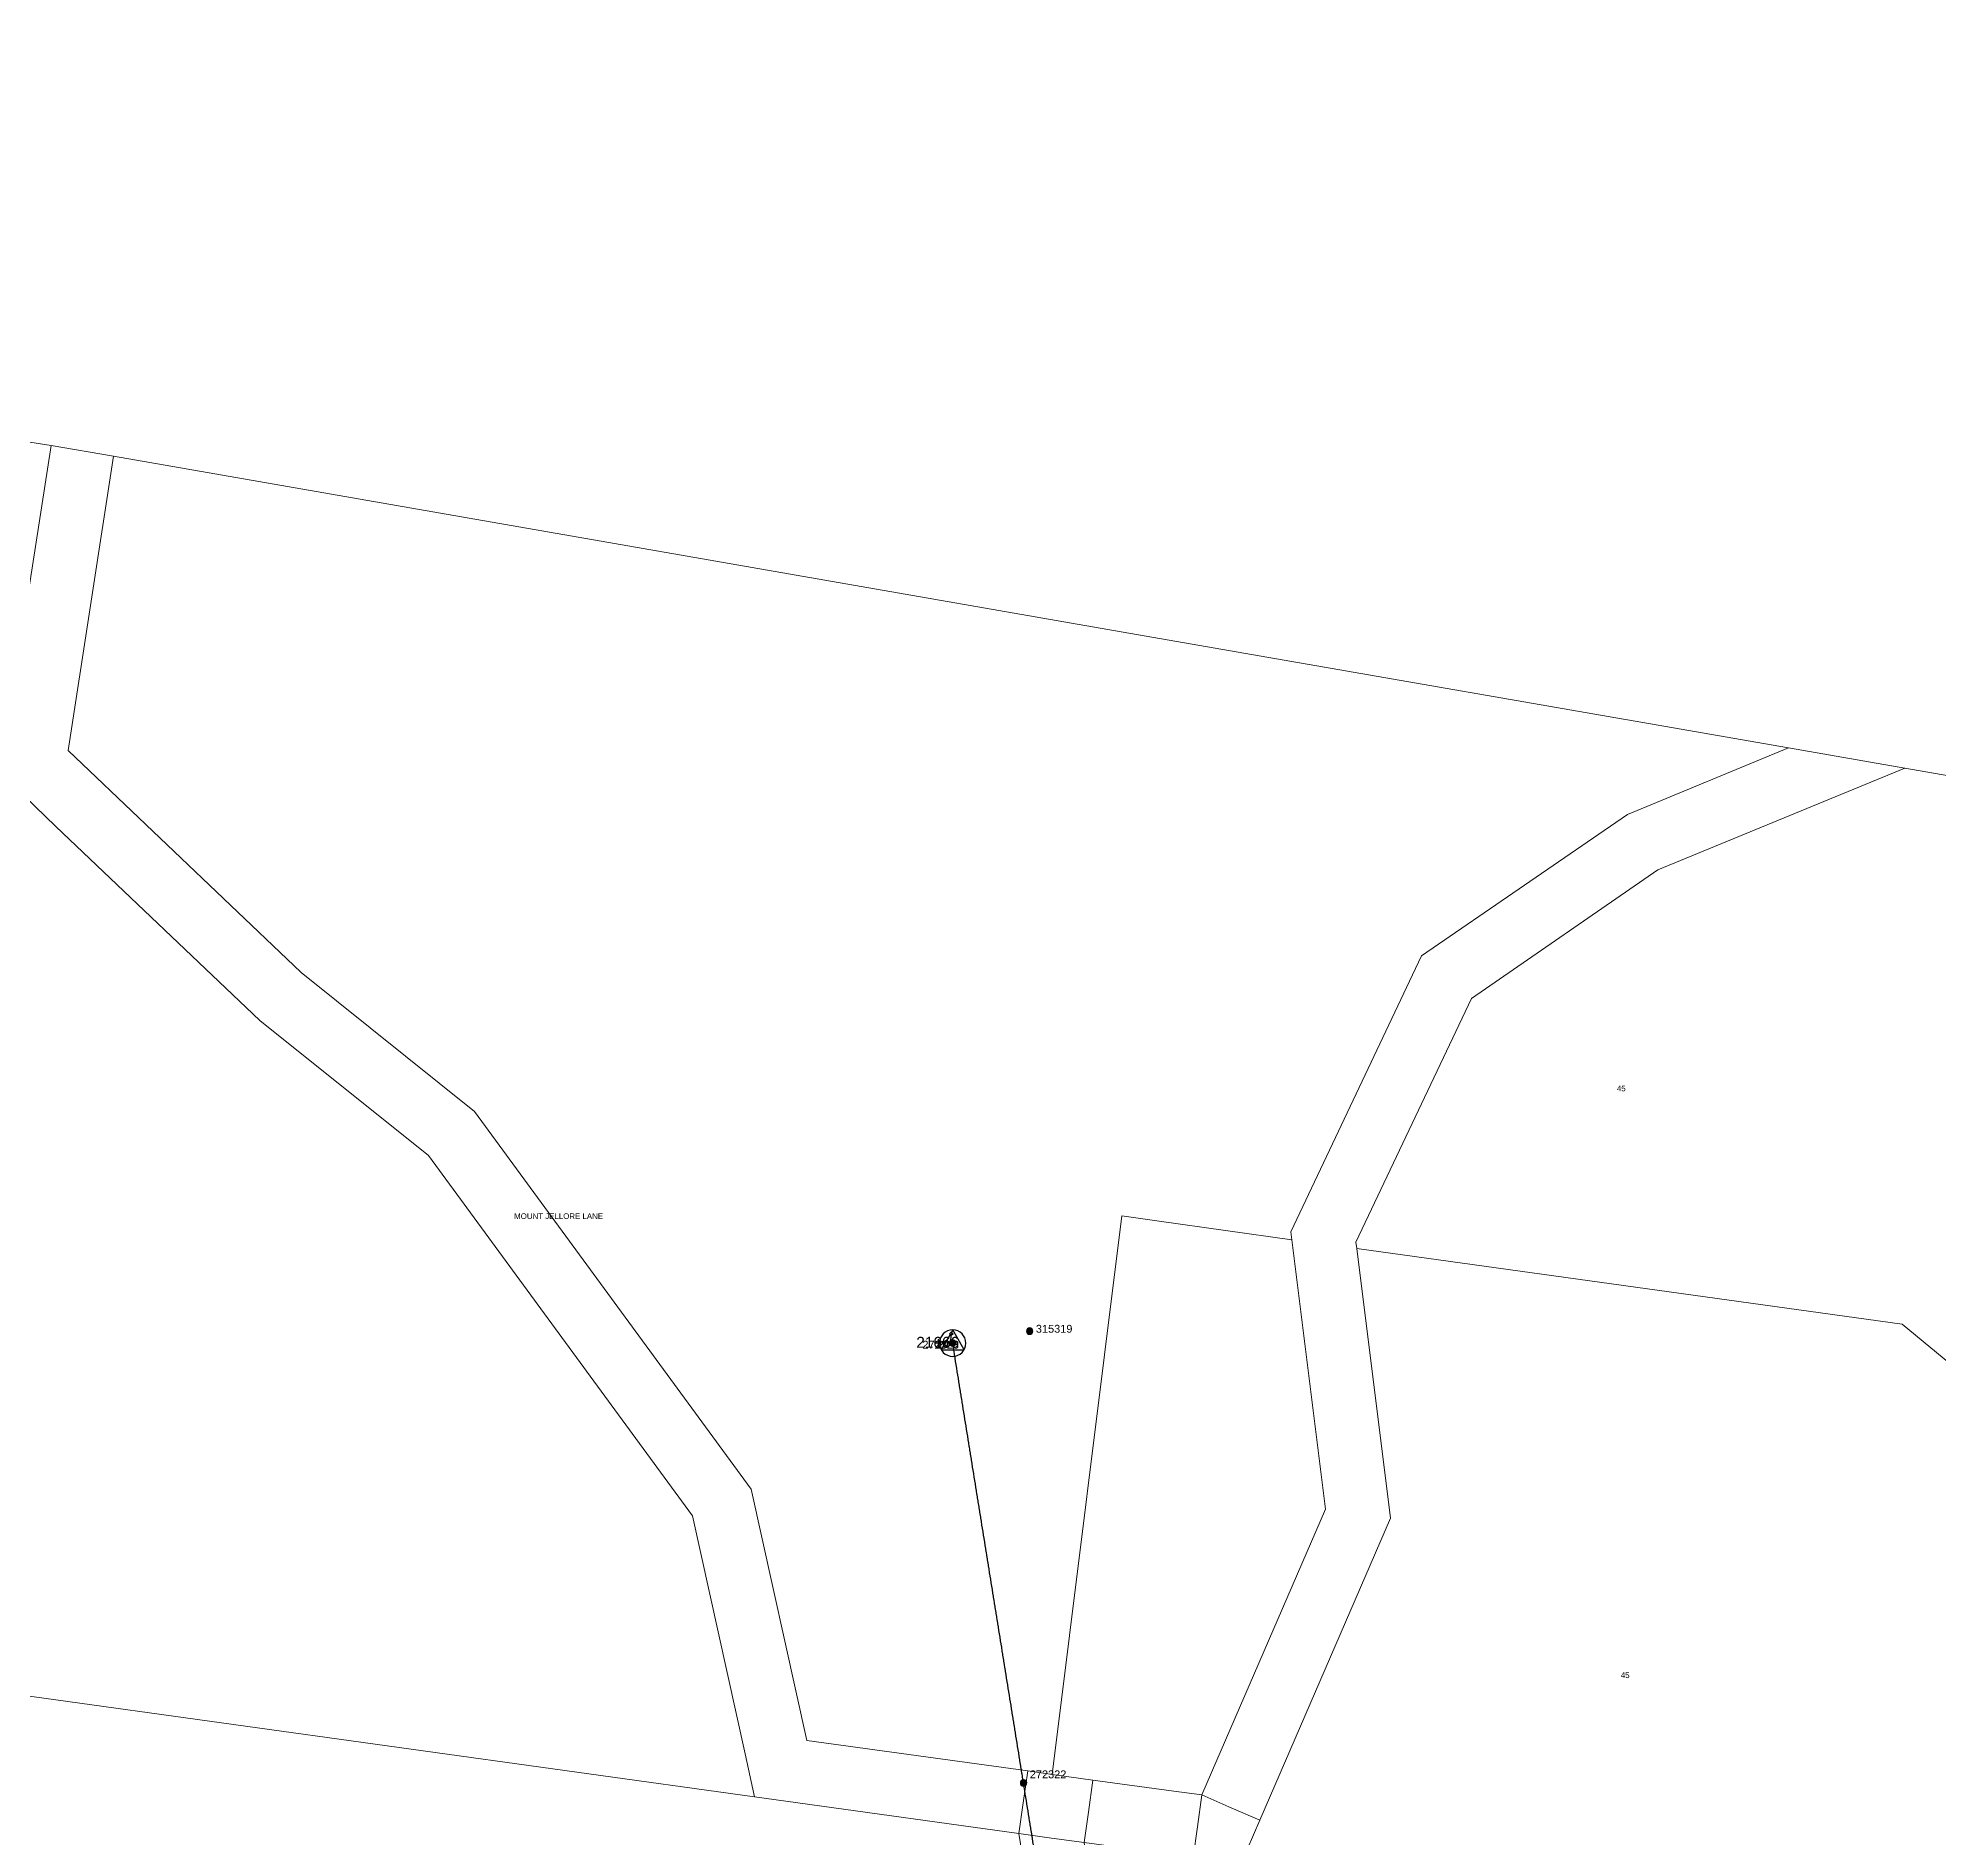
# Model space of a CAD drawing. Header units: metres. Extents: x 253555 to 263174, y 6188199 to 6193202.
# Drawn here: x 258444 to 259049, y 6190379 to 6190953 of the extents above; entities that cross this region are included whole.
import ezdxf
from ezdxf.enums import TextEntityAlignment as Align

# ---------------------------------------------------------------- set-up
doc = ezdxf.new("R2010")
doc.units = ezdxf.units.M
doc.linetypes.add('Cable Exist OH', pattern=[1, 1, 0])
doc.layers.get('0').update_dxf_attribs({"color": 6})
doc.layers.add('Cadastre Land Parcels_SP_EXT', color=9, linetype='Continuous', lineweight=5)
doc.layers.add('Cadastre Roads_SP_EXT', color=9, linetype='Continuous', lineweight=5)
for name, color, linetype in [('Equip_LV_EXT', 7, 'Continuous'), ('Mains_HV_EXT', 7, 'Continuous'), ('Services_SP_EXT', 7, 'Continuous'), ('Sub_SP_TR_HV_LV_EXT', 7, 'Continuous'), ('SupportsOH_SP_TR_HV_LV_SL_EXT', 7, 'Continuous')]:
    doc.layers.add(name, color=color, linetype=linetype)
doc.styles.add('POLE_LABEL', font='arial.ttf')
doc.styles.get("Standard").update_dxf_attribs({"font": 'arial.ttf'})

# ---------------------------------------------------------------- blocks, each defined once
blk = doc.blocks.new('SUB_POLE_EXT')
blk.add_wipeout([(0, 4.22), (0.42, 4.2), (0.83, 4.14), (1.21, 4.05), (1.62, 3.9), (1.99, 3.72), (2.35, 3.51), (2.68, 3.26), (2.99, 2.99), (3.28, 2.66), (3.52, 2.34), (3.76, 1.92), (3.9, 1.62), (4.04, 1.23), (4.18, 0.63), (4.22, 0), (4.18, -0.61), (4.06, -1.15), (3.9, -1.62), (3.58, -2.24), (3.22, -2.73), (2.97, -3.01), (2.68, -3.26), (2.36, -3.5), (2, -3.72), (1.64, -3.89), (1.25, -4.03), (0.82, -4.14), (0.42, -4.2), (0, -4.22), (-0.41, -4.2), (-0.8, -4.15), (-1.21, -4.05), (-1.62, -3.9), (-1.99, -3.73), (-2.35, -3.51), (-2.68, -3.26), (-2.96, -3.02), (-3.23, -2.72), (-3.51, -2.35), (-3.71, -2.01), (-3.91, -1.6), (-4.05, -1.21), (-4.16, -0.76), (-4.22, -0.14), (-4.21, 0.39), (-4.14, 0.83), (-4.03, 1.27), (-3.9, 1.63), (-3.71, 2.02), (-3.5, 2.37), (-3.28, 2.67), (-2.99, 2.99), (-2.68, 3.27), (-2.33, 3.52), (-1.98, 3.73), (-1.63, 3.9), (-1.2, 4.05), (-0.78, 4.15), (-0.4, 4.21)])
blk.add_line((2.16, 0.48), (2.16, 0.48, 0))
blk.add_lwpolyline([(-4.22, 0, 1), (4.22, 0, 1)], format="xyb", close=True)
blk.add_lwpolyline([(2.14, 0.52), (0, 4.22), (-3.66, -2.11), (3.66, -2.11)], close=True)
for tag, height, flags, p in [('STREET_CODE', 0.2, 9, (1.5, 0)), ('ASSET_NUM', 3.5, 8, (2, 2)), ('CONSTRUCTED_VOLTAGE', 0.2, 9, (1.5, -0.2)), ('OPERATING_VOLTAGE', 0.2, 9, (1.5, -0.6)), ('OPERATED_BY', 0.2, 9, (1.5, -0.8)), ('ORIENTATION', 0.2, 9, (1.5, -1.2)), ('OWNED_BY', 0.2, 9, (1.5, -1.4)), ('SECONDARY_VOLTAGE', 0.2, 9, (1.5, -1.6)), ('STATE', 0.2, 9, (1.5, -1.8)), ('SUBSTATION_TYPE', 0.2, 9, (1.5, -2)), ('STREETNAME', 0.2, 9, (1.5, -2.8)), ('SUBURB', 0.2, 9, (1.5, -3)), ('Z', 0.2, 1, (1.5, -3.4)), ('NO_PHASES', 0.2, 9, (1.5, -0.4)), ('MAINTAINED_BY', 0.2, 9, (1.5, -1)), ('USAGE', 0.2, 9, (1.5, -2.2)), ('LEGEND', 0.2, 9, (1.5, -2.4)), ('LOCATION', 0.2, 9, (1.5, -2.6)), ('NOTES', 0.2, 9, (1.5, -3.2))]:
    blk.add_attdef(tag, text='', height=height, dxfattribs=dict(flags=flags)).set_placement(p, align=Align.MIDDLE_LEFT)
blk = doc.blocks.new('LV_OH_LINKS_DISTFUSE_EXT')
for p, q in [((0, 0), (0.96, 0)), ((3.84, 0), (4.8, 0))]:
    blk.add_line(p, q)
blk.add_lwpolyline([(3.84, -1.2), (3.84, 1.2), (0.96, -1.2), (0.96, 1.2)], close=True)
at = {"flags": 9}
for tag, p in [('ACTUAL_STATUS', (0, 0)), ('CONSTRUCTED_VOLTAGE', (0, -0.2)), ('OPERATING_VOLTAGE', (0, -0.6)), ('ORIENTATION', (0, -0.8)), ('OWNED_BY', (0, -1)), ('STATE', (0, -1.2)), ('SWITCH_TYPE', (0, -1.4)), ('NO_PHASES', (0, -0.4)), ('USAGE', (0, -1.6)), ('NOTES', (0, -1.8))]:
    blk.add_attdef(tag, text='', height=0.2, dxfattribs=at).set_placement(p, align=Align.MIDDLE_LEFT)
at = {"flags": 1}
blk.add_attdef('Z', (0, 0), '', height=0.2, dxfattribs=at)
blk = doc.blocks.new('CCP_EXT')
blk.add_wipeout([(0, 0.57), (0.57, 0), (0, -0.57), (-0.57, 0)])
blk.add_lwpolyline([(-0.57, 0), (0, 0.57), (0.57, 0), (0, -0.57), (-0.57, 0)])
at = {"flags": 1}
blk.add_attdef('Z', (0, 0), '', height=0.2, dxfattribs=at)
at = {"flags": 9}
for tag, p in [('CCP_TYPE', (0, 0)), ('CONSTRUCTED_VOLTAGE', (0, -0.2)), ('OPERATING_VOLTAGE', (0, -0.6)), ('ORIENTATION', (0, -0.8)), ('OWNED_BY', (0, -1)), ('STATE', (0, -1.8)), ('NO_PHASES', (0, -0.4)), ('USAGE', (0, -1.2)), ('LEGEND', (0, -1.4)), ('LIFE_SUPPORT', (0, -1.6)), ('NOTES', (0, -2))]:
    blk.add_attdef(tag, text='', height=0.2, dxfattribs=at).set_placement(p, align=Align.MIDDLE_LEFT)
blk = doc.blocks.new('POLE_EXT')
blk.add_hatch(color=256).paths.add_polyline_path([(-1, 0, 1), (1, 0, 1)])
blk.add_lwpolyline([(-1, 0, 1), (1, 0, 1)], format="xyb", close=True)
for tag, height, flags, p in [('pNumber', 2.5, 8, (-17.84, 2.07)), ('OWNED_BY', 0.2, 9, (1.35, -0.4)), ('SPECIAL_USE', 0.2, 9, (1.35, -0.8)), ('STATE', 0.2, 9, (1.35, -1)), ('cLV', 0.2, 9, (1.35, -1.4)), ('hDepth', 0.2, 9, (1.35, -1.6)), ('hDia', 0.2, 9, (1.35, -1.8)), ('cHV', 0.2, 9, (1.35, -2)), ('cLinedev', 0.2, 9, (1.35, -3.4)), ('pExisting', 0.2, 9, (1.35, -3.8)), ('pFooting', 0.2, 9, (1.35, -4.4)), ('pNew', 0.2, 9, (1.35, -4.6)), ('pRelocate', 0.2, 9, (1.35, -5)), ('pRemove', 0.2, 9, (1.35, -5.2)), ('pReplace', 0.2, 9, (1.35, -5.4)), ('pStay', 0.2, 9, (1.35, -5.6)), ('pType', 0.2, 9, (1.35, -5.8)), ('cspan', 0.2, 9, (1.35, -6)), ('PARENT', 0.2, 9, (1.35, -0.6)), ('USAGE', 0.2, 9, (1.35, -1.2)), ('LBRACKET', 0.2, 9, (1.35, -2.2)), ('LExisting', 0.2, 9, (1.35, -2.4)), ('LANTNUMBER', 0.2, 9, (1.35, -2.6)), ('LOther', 0.2, 9, (1.35, -2.8)), ('LRemove', 0.2, 9, (1.35, -3)), ('LEGEND', 0.2, 9, (1.35, -3.2)), ('LOCATION', 0.2, 9, (1.35, -3.6)), ('PFNUMBER', 0.2, 9, (1.35, -4)), ('NEWPFNUMBER', 0.2, 9, (1.35, -4.2)), ('STREETNAME', 0.2, 9, (1.35, -6.2)), ('SUBURB', 0.2, 9, (1.35, -6.4)), ('OPERATED_BY', 0.2, 9, (1.36, -7.01)), ('NOTES', 0.2, 9, (1.35, -6.6)), ('MAINTAINED_BY', 0.2, 9, (1.36, -6.81))]:
    blk.add_attdef(tag, text='', height=height, dxfattribs=dict(flags=flags)).set_placement(p, align=Align.MIDDLE_LEFT)
at = {"style": 'POLE_LABEL'}
for tag, height, flags, p in [('STRUCTURE_PLANT_NUMBER', 0.2, 9, (1.35, 0.03)), ('ASSET_NUM', 2.5, 8, (2, 2)), ('STREET_CODE', 0.2, 9, (1.35, -0.2))]:
    blk.add_attdef(tag, text='', height=height, dxfattribs=dict(at, flags=flags)).set_placement(p, align=Align.MIDDLE_LEFT)
at = {"flags": 1}
blk.add_attdef('Z', (1.35, -7.33), '', height=0.2, dxfattribs=at)

msp = doc.modelspace()

# ---------------------------------------------------------------- linework, layer by layer
at = {"layer": 'Cadastre Land Parcels_SP_EXT', "linetype": 'Continuous'}
for points in [[(258050.86, 6191758.78), (257974.76, 6191262.85), (258107.32, 6191243.09), (258054.43, 6190884.29), (258074.3, 6190881.14), (258248.22, 6190854.02), (258252.5, 6190885.1), (258326.7, 6190865.5), (258337.85, 6190848.14), (258352.12, 6190823.84), (258371.88, 6190785.89), (258397.2, 6190755.19), (258417, 6190752.39), (258434.04, 6190733.81), (258447.82, 6190822.9), (258418.53, 6190827.47), (258740.5, 6192916.27)], [(258815.7, 6190012), (258756.39, 6190380.34), (258685.93, 6190390.06), (258672.08, 6190392.03), (258388.69, 6190431.3), (258388.51, 6190431.3), (257996.86, 6190493.73), (257996.86, 6190493.73), (257888.76, 6190511.01), (257909.05, 6190459.48), (257919.29, 6190302.78)]]:
    msp.add_lwpolyline(points, dxfattribs=at)
for points in [[(258669.06, 6190405.72), (258652.28, 6190481.65), (258568.15, 6190596.47), (258514.31, 6190639.58), (258449.35, 6190701.44), (258439.31, 6190711.01), (258431.67, 6190718.25), (258388.69, 6190431.3), (258672.08, 6190392.03), (258669.06, 6190405.72)], [(259505.37, 6190638.81), (259038.8, 6190719.99), (258960.05, 6190687.54), (258900.66, 6190646.6), (258863.76, 6190568.83), (258864.08, 6190566.84), (259037.96, 6190542.7), (259175.51, 6190429.26), (259187.12, 6190321.56), (259200.78, 6190320.02), (259225.69, 6190317.23), (259464.32, 6190290.31), (259505.37, 6190638.81)], [(258854.18, 6190483.77), (258843.4, 6190569.63), (258801.11, 6190575.55), (258789.2, 6190577.22), (258767.03, 6190399.15), (258779.96, 6190397.38), (258805.82, 6190393.83), (258814.68, 6190392.62), (258854.18, 6190483.77)], [(259175.51, 6190429.26), (259037.96, 6190542.7), (258864.08, 6190566.84), (258874.87, 6190480.87), (258833.2, 6190384.55), (258827.12, 6190370.52), (258830.72, 6190370.05), (259154.55, 6190325.15), (259187.12, 6190321.56), (259175.51, 6190429.26)]]:
    msp.add_lwpolyline(points, close=True, dxfattribs=at)
at = {"layer": 'Cadastre Roads_SP_EXT', "linetype": 'Continuous'}
for points in [[(259038.8, 6190719.99), (259001.74, 6190726.47), (258950.39, 6190705.27), (258884.76, 6190660.17), (258843.06, 6190572.18), (258843.4, 6190569.63), (258854.18, 6190483.77), (258814.68, 6190392.62), (258823.33, 6190388.85), (258833.2, 6190384.55), (258874.87, 6190480.87), (258864.08, 6190566.84), (258863.76, 6190568.83), (258900.66, 6190646.6), (258960.05, 6190687.54), (259038.8, 6190719.99)], [(258814.68, 6190392.62), (258805.82, 6190393.83), (258779.96, 6190397.38), (258778.53, 6190387.15), (258777.17, 6190377.44), (258803.85, 6190373.8), (258806.34, 6190373.45), (258811.97, 6190372.68), (258813.3, 6190382.44), (258814.68, 6190392.62)], [(258777.17, 6190377.44), (258766.81, 6190378.88), (258756.39, 6190380.34), (258815.7, 6190012), (258819.87, 6189986.15), (258829.85, 6189924.14), (258831.15, 6189916.4), (258839.14, 6189921.24), (258849.72, 6189927.65), (258848.96, 6189932.29), (258838.98, 6189994.3), (258811.8, 6190162.77), (258777.17, 6190377.44)]]:
    msp.add_lwpolyline(points, close=True, dxfattribs=at)

# ---------------------------------------------------------------- block references
at = {"layer": 'Sub_SP_TR_HV_LV_EXT'}
ref = msp.add_blockref('SUB_POLE_EXT', (258735.26, 6190536.68), dxfattribs=at)
ref.add_attrib('ASSET_NUM', '21666', dxfattribs={"layer": '0', "height": 3.5}).set_placement((258737.26, 6190536.93), align=Align.MIDDLE_RIGHT)
at = {"layer": 'SupportsOH_SP_TR_HV_LV_SL_EXT'}
ref = msp.add_blockref('POLE_EXT', (258759.78, 6190540.5), dxfattribs=at)
ref.add_attrib('ASSET_NUM', '315319', dxfattribs={"layer": '0', "height": 2.5, "style": 'POLE_LABEL'}).set_placement((258761.78, 6190541.25), align=Align.MIDDLE_LEFT)
ref = msp.add_blockref('POLE_EXT', (258757.85, 6190396.44), dxfattribs=at)
ref.add_attrib('ASSET_NUM', '272322', dxfattribs={"layer": '0', "height": 2.5, "style": 'POLE_LABEL'}).set_placement((258759.85, 6190397.19), align=Align.BOTTOM_LEFT)

# ---------------------------------------------------------------- texts
at = {"layer": 'Cadastre Land Parcels_SP_EXT'}
for p in [(258947.03, 6190616.94), (258948.28, 6190429.9)]:
    msp.add_text('45', height=1.8, dxfattribs=at).set_placement(p)
at = {"layer": 'Cadastre Roads_SP_EXT'}
msp.add_text('MOUNT JELLORE LANE', height=1.8, dxfattribs=at).set_placement((258595.43, 6190576.25))

# ---------------------------------------------------------------- next in the draw order: linework, layer by layer
at = {"layer": 'Cadastre Land Parcels_SP_EXT', "linetype": 'Continuous'}
msp.add_lwpolyline([(258884.76, 6190660.17), (258950.39, 6190705.27), (259001.74, 6190726.47), (258796.27, 6190762.23), (258467.69, 6190819.42), (258453.19, 6190725.58), (258527.53, 6190654.8), (258582.78, 6190610.5), (258671.01, 6190490.13), (258688.73, 6190410), (258759.18, 6190400.28), (258767.03, 6190399.15), (258789.2, 6190577.22), (258801.11, 6190575.55), (258843.4, 6190569.63), (258843.06, 6190572.18), (258884.76, 6190660.17)], close=True, dxfattribs=at)

# ---------------------------------------------------------------- next in the draw order: block references
at = {"layer": 'Equip_LV_EXT', "rotation": 180.0000000000001}
msp.add_blockref('LV_OH_LINKS_DISTFUSE_EXT', (258734.46, 6190536.68), dxfattribs=at)

# ---------------------------------------------------------------- next in the draw order: block references
at = {"layer": 'Services_SP_EXT', "rotation": 90.0000000000002}
msp.add_blockref('CCP_EXT', (258734.79, 6190539.64), dxfattribs=at)

# ---------------------------------------------------------------- next in the draw order: linework, layer by layer
at = {"layer": 'Cadastre Roads_SP_EXT', "linetype": 'Continuous'}
msp.add_lwpolyline([(258757.75, 6190390.09), (258759.18, 6190400.28), (258688.73, 6190410), (258671.01, 6190490.13), (258582.78, 6190610.5), (258527.53, 6190654.8), (258453.19, 6190725.58), (258467.69, 6190819.42), (258447.82, 6190822.9), (258434.04, 6190733.81), (258433.24, 6190728.61), (258432.58, 6190724.25), (258431.67, 6190718.25), (258439.31, 6190711.01), (258449.35, 6190701.44), (258514.31, 6190639.58), (258568.15, 6190596.47), (258652.28, 6190481.65), (258669.06, 6190405.72), (258672.08, 6190392.03), (258685.93, 6190390.06), (258756.39, 6190380.34), (258757.75, 6190390.09)], close=True, dxfattribs=at)
at = {"layer": 'Mains_HV_EXT', "linetype": 'Cable Exist OH'}
msp.add_lwpolyline([(258822.06, 6189997.68), (258735.26, 6190536.68)], dxfattribs=at)
at = {"layer": 'Services_SP_EXT'}
msp.add_lwpolyline([(258734.79, 6190539.64), (258734.46, 6190536.68)], dxfattribs=at)

# ---------------------------------------------------------------- next in the draw order: block references
at = {"layer": 'SupportsOH_SP_TR_HV_LV_SL_EXT'}
ref = msp.add_blockref('POLE_EXT', (258735.26, 6190536.68), dxfattribs=at)
ref.add_attrib('ASSET_NUM', '272323', dxfattribs={"layer": '0', "height": 2.5, "style": 'POLE_LABEL'}).set_placement((258737.26, 6190537.43), align=Align.TOP_RIGHT)

doc.saveas('drawing.dxf')
